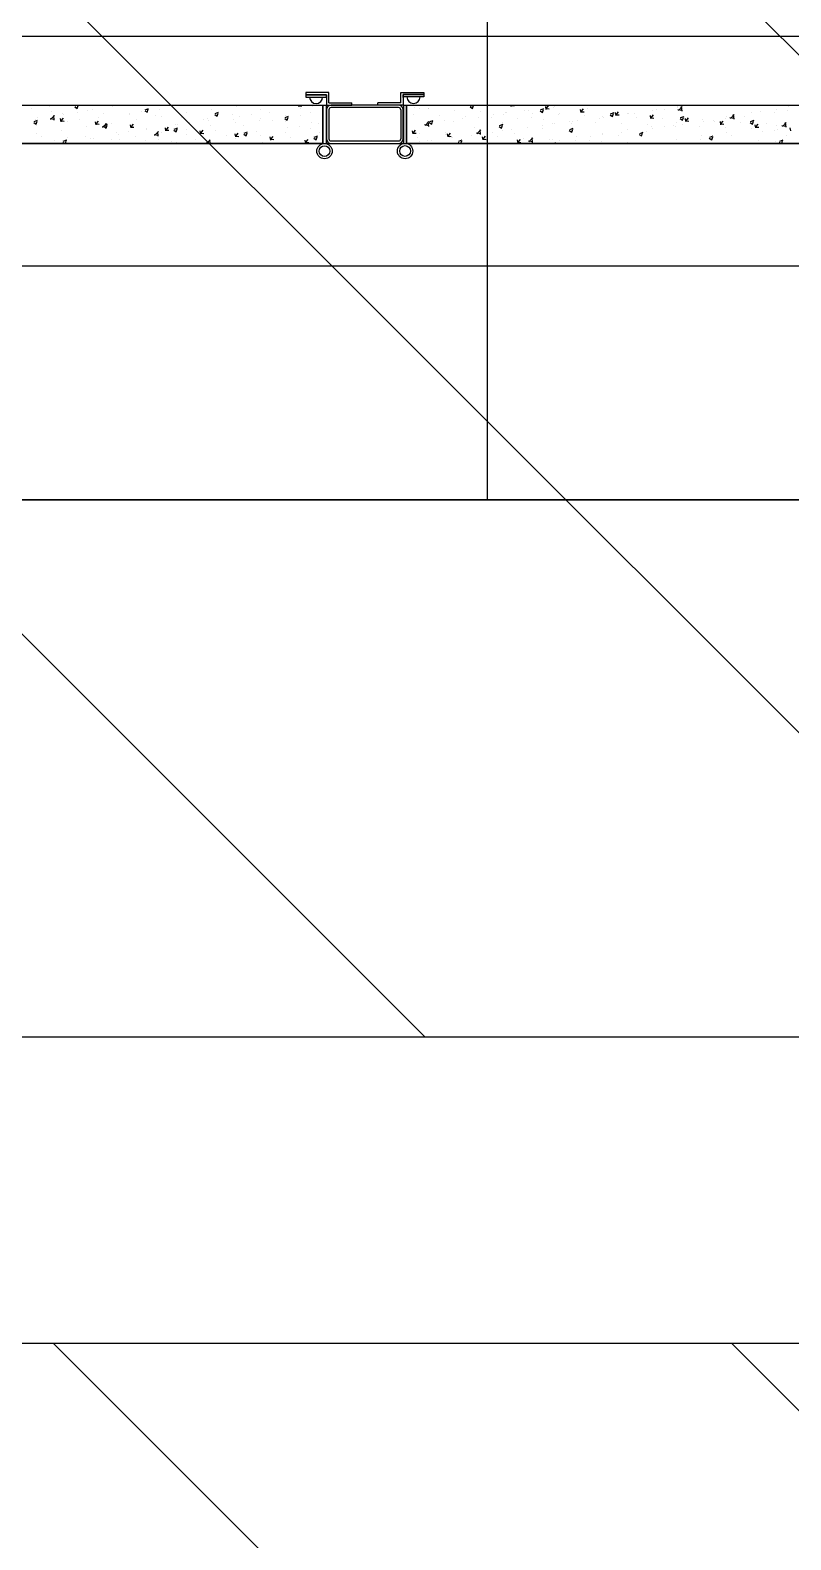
# Model space of a CAD drawing. Extents: x 758840 to 1108724, y -102573 to 143521.
# Drawn here: x 855407 to 856399, y 68672 to 70640 of the extents above; entities that cross this region are included whole.
import ezdxf
from ezdxf.xclip import XClip

# ---------------------------------------------------------------- set-up
doc = ezdxf.new("R2010")
doc.units = 0
doc.header["$LTSCALE"] = 1000
doc.header["$MEASUREMENT"] = 0
for name, color, linetype in [('02电气-设备', 255, 'Continuous'), ('02电气-设备基础', 252, 'Continuous'), ('电缆沟', 2, 'Continuous'), ('钢盖板', 6, 'Continuous')]:
    doc.layers.add(name, color=color, linetype=linetype)

# ---------------------------------------------------------------- blocks, each defined once
blk = doc.blocks.new('BD4-PAL0101-HVPM01')
at = {"layer": '02电气-设备'}
for p, q in [((8387087.9, -4143727.9), (8387057.9, -4143727.9)), ((8387057.9, -4143727.9), (8387057.9, -4143730.9)), ((8387087.9, -4143727.9), (8387084.9, -4143727.9)), ((8387087.9, -4143730.9), (8387087.9, -4143727.9)), ((8387087.9, -4143741.4), (8387087.9, -4143727.9)), ((8387181.9, -4143730.8), (8387181.9, -4143727.8)), ((8387181.9, -4143727.8), (8387211.9, -4143727.8)), ((8387181.9, -4143741.3), (8387181.9, -4143727.8)), ((8387181.9, -4143727.8), (8387184.9, -4143727.8)), ((8387211.9, -4143727.8), (8387211.9, -4143730.8)), ((8385836.9, -4143744.4), (8387079.9, -4143744.4)), ((8386700.1, -4143749.2), (8386700.1, -4143749.2)), ((8386724.1, -4143746.1), (8386724.1, -4143746.1)), ((8386756.8, -4143746.6), (8386759.9, -4143748.7)), ((8386757.4, -4143745.3), (8386759.7, -4143744.4)), ((8386759.9, -4143748.7), (8386761.2, -4143744.8)), ((8386805.8, -4143746.7), (8386805.8, -4143746.7)), ((8386848.6, -4143750.4), (8386853.1, -4143748.7)), ((8386907.6, -4143744.8), (8386907.6, -4143744.8)), ((8386967.8, -4143745.7), (8386967.8, -4143745.7)), ((8387049.1, -4143746.2), (8387048.7, -4143744.4)), ((8387049.2, -4143745.1), (8387049.8, -4143744.4)), ((8387049.2, -4143745.2), (8387053, -4143745.5)), ((8387051, -4143748.7), (8387051, -4143748.7)), ((8387057.9, -4143730.9), (8387084.9, -4143730.9)), ((8387084.9, -4143730.9), (8387057.9, -4143730.9)), ((8387057.9, -4143730.9), (8387057.9, -4143733.9)), ((8387057.9, -4143733.9), (8387084.9, -4143733.9)), ((8387066.9, -4143746.6), (8387066.9, -4143746.6)), ((8387079.9, -4143744.4), (8387079.9, -4143794.4)), ((8387080.4, -4143744.4), (8387080.4, -4143794.6)), ((8387080.4, -4143744.4), (8387084.4, -4143744.4)), ((8387084.4, -4143744.4), (8387084.4, -4143794.6)), ((8387084.9, -4143730.9), (8387084.9, -4143744.4)), ((8387084.9, -4143734.7), (8387084.9, -4143730.9)), ((8387084.9, -4143744.4), (8387117.9, -4143744.4)), ((8387087.9, -4143741.4), (8387117.9, -4143741.4)), ((8387178.9, -4143744.4), (8387090.9, -4143744.4)), ((8387178.9, -4143747.6), (8387090.9, -4143747.6)), ((8387117.9, -4143744.4), (8387117.9, -4143741.4)), ((8387181.9, -4143741.3), (8387151.9, -4143741.3)), ((8387151.9, -4143744.3), (8387151.9, -4143741.3)), ((8387184.9, -4143744.3), (8387151.9, -4143744.3)), ((8387211.9, -4143730.8), (8387184.9, -4143730.8)), ((8387184.9, -4143730.8), (8387184.9, -4143744.3)), ((8387184.9, -4143734.6), (8387184.9, -4143730.8)), ((8387184.9, -4143730.8), (8387211.9, -4143730.8)), ((8387211.9, -4143733.8), (8387184.9, -4143733.8)), ((8387185.4, -4143744.3), (8387185.4, -4143794.5)), ((8387185.4, -4143744.3), (8387189.4, -4143744.3)), ((8387189.4, -4143744.3), (8387189.4, -4143794.5)), ((8387189.4, -4143744.4), (8388431.9, -4143744.4)), ((8387189.4, -4143794.4), (8387189.4, -4143744.4)), ((8387199.3, -4143747.3), (8387199.3, -4143747.3)), ((8387206.2, -4143748.7), (8387206.2, -4143748.7)), ((8387211.9, -4143730.8), (8387211.9, -4143733.8)), ((8387218.2, -4143748.8), (8387218.2, -4143748.8)), ((8387218.4, -4143749.5), (8387218.4, -4143749.5)), ((8387272.3, -4143746.8), (8387275.4, -4143749)), ((8387272.8, -4143745.6), (8387275.9, -4143744.4)), ((8387275.4, -4143749), (8387276.7, -4143745.1)), ((8387325.8, -4143746.1), (8387325.5, -4143744.4)), ((8387325.9, -4143745), (8387326.4, -4143744.4)), ((8387325.9, -4143745.1), (8387329.7, -4143745.4)), ((8387364.1, -4143750.6), (8387368.5, -4143748.9)), ((8387371.4, -4143750.1), (8387370.7, -4143746.1)), ((8387371.5, -4143749), (8387374.5, -4143745.3)), ((8387371.5, -4143749), (8387375.3, -4143749.4)), ((8387380.7, -4143747.4), (8387380.7, -4143747.4)), ((8387382.8, -4143746), (8387382.8, -4143746)), ((8387417, -4143752.9), (8387420.1, -4143749.3)), ((8387425.8, -4143748.4), (8387425.8, -4143748.4)), ((8387515.1, -4143749.7), (8387515.1, -4143749.7)), ((8387542.1, -4143747.9), (8387542.1, -4143747.9)), ((8387542.6, -4143746.4), (8387542.6, -4143746.4)), ((8387543.8, -4143751.4), (8387548.7, -4143746.2)), ((8387548.6, -4143752.4), (8387547.9, -4143746.3)), ((8387566.1, -4143744.7), (8387566.1, -4143744.7)), ((8387672.1, -4143749.8), (8387672.1, -4143749.8)), ((8387687.5, -4143746.5), (8387687.5, -4143746.5)), ((8386703.4, -4143767), (8386706.6, -4143769.2)), ((8386704, -4143765.8), (8386708.4, -4143764.1)), ((8386705.4, -4143763.3), (8386705.4, -4143763.3)), ((8386706.6, -4143769.2), (8386707.9, -4143765.3)), ((8386708.2, -4143760), (8386708.2, -4143760)), ((8386724.7, -4143761.8), (8386730.3, -4143762.7)), ((8386725.3, -4143763.1), (8386730.2, -4143758)), ((8386725.9, -4143752.8), (8386725.9, -4143752.8)), ((8386730.1, -4143764.1), (8386729.4, -4143758.1)), ((8386739.1, -4143766.1), (8386738.3, -4143762.1)), ((8386739.1, -4143765), (8386742.9, -4143765.4)), ((8386739.2, -4143765), (8386742.2, -4143761.3)), ((8386740.3, -4143756), (8386740.3, -4143756)), ((8386742.4, -4143757), (8386742.4, -4143757)), ((8386747.5, -4143765.8), (8386747.5, -4143765.8)), ((8386759.8, -4143754.3), (8386759.8, -4143754.3)), ((8386763.4, -4143763.7), (8386763.4, -4143763.7)), ((8386773.2, -4143751.2), (8386773.2, -4143751.2)), ((8386779.4, -4143750.6), (8386779.4, -4143750.6)), ((8386784.6, -4143770.1), (8386783.9, -4143766.1)), ((8386784.7, -4143768.9), (8386787.8, -4143765.3)), ((8386784.7, -4143769), (8386788.5, -4143769.4)), ((8386787.5, -4143760.6), (8386787.5, -4143760.6)), ((8386793, -4143773.6), (8386798, -4143768.5)), ((8386793.7, -4143755.7), (8386793.7, -4143755.7)), ((8386795.3, -4143770.9), (8386799.7, -4143769.1)), ((8386797.9, -4143774.6), (8386797.2, -4143768.6)), ((8386805.1, -4143767.9), (8386805.1, -4143767.9)), ((8386827.6, -4143755.3), (8386827.6, -4143755.3)), ((8386827.6, -4143757.1), (8386827.6, -4143757.1)), ((8386830.2, -4143772.9), (8386833.3, -4143769.3)), ((8386837.1, -4143763.8), (8386837.1, -4143763.8)), ((8386843.5, -4143753.2), (8386843.5, -4143753.2)), ((8386848, -4143751.7), (8386851.2, -4143753.8)), ((8386851.2, -4143753.8), (8386852.5, -4143749.9)), ((8386861.5, -4143758.6), (8386861.5, -4143758.6)), ((8386867.5, -4143750), (8386867.5, -4143750)), ((8386870.1, -4143759), (8386870.1, -4143759)), ((8386887.9, -4143769.4), (8386887.9, -4143769.4)), ((8386895.4, -4143760), (8386895.4, -4143760)), ((8386902.7, -4143754.6), (8386902.7, -4143754.6)), ((8386906.8, -4143767.7), (8386906.8, -4143767.7)), ((8386924.9, -4143763.1), (8386924.9, -4143763.1)), ((8386929.3, -4143761.4), (8386929.3, -4143761.4)), ((8386930.9, -4143764.5), (8386930.9, -4143764.5)), ((8386934.8, -4143750.5), (8386934.8, -4143750.5)), ((8386939.3, -4143756.7), (8386942.5, -4143758.9)), ((8386939.9, -4143755.5), (8386944.3, -4143753.8)), ((8386942.4, -4143758.9), (8386943.7, -4143755)), ((8386962, -4143756.7), (8386962, -4143756.7)), ((8386963.2, -4143762.9), (8386963.2, -4143762.9)), ((8386967, -4143766.9), (8386967, -4143766.9)), ((8386971, -4143759.3), (8386971, -4143759.3)), ((8386986.9, -4143757.2), (8386986.9, -4143757.2)), ((8386997.1, -4143764.3), (8386997.1, -4143764.3)), ((8386999, -4143750.3), (8386999, -4143750.3)), ((8386999.6, -4143762.4), (8386999.6, -4143762.4)), ((8387010.9, -4143754), (8387010.9, -4143754)), ((8387014.2, -4143764.3), (8387014.2, -4143764.3)), ((8387030.6, -4143761.8), (8387033.7, -4143764)), ((8387031, -4143765.7), (8387031, -4143765.7)), ((8387031.1, -4143760.5), (8387035.6, -4143758.8)), ((8387031.7, -4143758.3), (8387031.7, -4143758.3)), ((8387033.7, -4143763.9), (8387035, -4143760.1)), ((8387051.2, -4143757.9), (8387051.2, -4143757.9)), ((8387064.7, -4143753.6), (8387064.7, -4143753.6)), ((8387064.9, -4143767.2), (8387064.9, -4143767.2)), ((8387074.2, -4143768.5), (8387074.2, -4143768.5)), ((8387084.9, -4143750.4), (8387084.9, -4143788.4)), ((8387088.1, -4143750.4), (8387088.1, -4143788.4)), ((8387181.7, -4143750.4), (8387181.7, -4143788.4)), ((8387184.9, -4143788.4), (8387184.9, -4143750.4)), ((8387197.9, -4143756.6), (8387197.9, -4143756.6)), ((8387213.4, -4143771.2), (8387218.3, -4143766)), ((8387218.2, -4143772.2), (8387217.5, -4143766.1)), ((8387218.9, -4143767.3), (8387222.1, -4143769.4)), ((8387219.5, -4143766), (8387223.9, -4143764.3)), ((8387222.1, -4143769.4), (8387223.3, -4143765.6)), ((8387222.7, -4143767.1), (8387222.7, -4143767.1)), ((8387231.8, -4143758), (8387231.8, -4143758)), ((8387238.6, -4143765), (8387238.6, -4143765)), ((8387250.4, -4143765.2), (8387250.4, -4143765.2)), ((8387252.3, -4143750.9), (8387252.3, -4143750.9)), ((8387262.6, -4143761.8), (8387262.6, -4143761.8)), ((8387265.7, -4143759.4), (8387265.7, -4143759.4)), ((8387283, -4143760.7), (8387283, -4143760.7)), ((8387286.2, -4143752.3), (8387286.2, -4143752.3)), ((8387299.6, -4143760.9), (8387299.6, -4143760.9)), ((8387302.7, -4143756.5), (8387302.7, -4143756.5)), ((8387310.7, -4143771.1), (8387315.2, -4143769.4)), ((8387314.7, -4143767.5), (8387314.7, -4143767.5)), ((8387315.1, -4143756.6), (8387315.1, -4143756.6)), ((8387318.6, -4143754.4), (8387318.6, -4143754.4)), ((8387320.1, -4143753.8), (8387320.1, -4143753.8)), ((8387333.5, -4143762.3), (8387333.5, -4143762.3)), ((8387342.7, -4143751.3), (8387342.7, -4143751.3)), ((8387348.1, -4143751.9), (8387348.1, -4143751.9)), ((8387351.7, -4143761.1), (8387351.7, -4143761.1)), ((8387354, -4143755.2), (8387354, -4143755.2)), ((8387363.5, -4143751.9), (8387366.7, -4143754.1)), ((8387366.7, -4143754), (8387368, -4143750.2)), ((8387367.4, -4143763.7), (8387367.4, -4143763.7)), ((8387379.9, -4143768.5), (8387379.9, -4143768.5)), ((8387382, -4143768.9), (8387382, -4143768.9)), ((8387387.9, -4143756.6), (8387387.9, -4143756.6)), ((8387388.8, -4143754.8), (8387388.8, -4143754.8)), ((8387401.3, -4143765.2), (8387401.3, -4143765.2)), ((8387404, -4143768.7), (8387404, -4143768.7)), ((8387406, -4143765.8), (8387406, -4143765.8)), ((8387412, -4143764.5), (8387412, -4143764.5)), ((8387416.9, -4143754.1), (8387416.2, -4143750.1)), ((8387417, -4143753), (8387420.8, -4143753.4)), ((8387421.8, -4143758.1), (8387421.8, -4143758.1)), ((8387435.2, -4143766.6), (8387435.2, -4143766.6)), ((8387441, -4143762.4), (8387441, -4143762.4)), ((8387445, -4143759.7), (8387445, -4143759.7)), ((8387446.1, -4143760.5), (8387446.1, -4143760.5)), ((8387454.8, -4143757), (8387457.9, -4143759.1)), ((8387455.4, -4143755.7), (8387459.8, -4143754)), ((8387455.7, -4143759.5), (8387455.7, -4143759.5)), ((8387457.9, -4143759.1), (8387459.2, -4143755.3)), ((8387462.5, -4143758.1), (8387461.8, -4143754.1)), ((8387462, -4143758.4), (8387462, -4143758.4)), ((8387462.6, -4143756.9), (8387465.6, -4143753.3)), ((8387462.6, -4143757), (8387466.4, -4143757.3)), ((8387469.1, -4143768), (8387469.1, -4143768)), ((8387477.6, -4143755.2), (8387477.6, -4143755.2)), ((8387478.1, -4143756), (8387478.1, -4143756)), ((8387486.1, -4143755.2), (8387486.1, -4143755.2)), ((8387489.6, -4143760.9), (8387489.6, -4143760.9)), ((8387503, -4143769.5), (8387503, -4143769.5)), ((8387508, -4143762), (8387507.3, -4143758.1)), ((8387508.1, -4143760.9), (8387511.2, -4143757.3)), ((8387508.1, -4143761), (8387511.9, -4143761.3)), ((8387509.6, -4143751.2), (8387509.6, -4143751.2)), ((8387523.5, -4143762.4), (8387523.5, -4143762.4)), ((8387526.2, -4143749.9), (8387526.2, -4143749.9)), ((8387541.9, -4143767.6), (8387541.9, -4143767.6)), ((8387543.2, -4143750.1), (8387548.8, -4143751)), ((8387546, -4143762.1), (8387549.2, -4143764.2)), ((8387546.6, -4143760.8), (8387551.1, -4143759.1)), ((8387549.2, -4143764.2), (8387550.5, -4143760.4)), ((8387553.6, -4143766), (8387552.8, -4143762)), ((8387553.7, -4143764.9), (8387556.7, -4143761.2)), ((8387553.7, -4143765), (8387557.5, -4143765.3)), ((8387557.4, -4143763.8), (8387557.4, -4143763.8)), ((8387574.5, -4143763.1), (8387574.5, -4143763.1)), ((8387576.4, -4143765.5), (8387576.4, -4143765.5)), ((8387589.5, -4143764.5), (8387589.5, -4143764.5)), ((8387591.3, -4143765.2), (8387591.3, -4143765.2)), ((8387599.1, -4143770), (8387598.4, -4143766)), ((8387599.2, -4143768.9), (8387602.3, -4143765.2)), ((8387599.2, -4143769), (8387603, -4143769.3)), ((8387605.4, -4143762.4), (8387605.4, -4143762.4)), ((8387606.5, -4143759), (8387606.5, -4143759)), ((8387610.9, -4143760.6), (8387616.6, -4143761.5)), ((8387611.6, -4143761.9), (8387616.5, -4143756.7)), ((8387613.4, -4143759.2), (8387613.4, -4143759.2)), ((8387616.4, -4143762.9), (8387615.7, -4143756.8)), ((8387625.2, -4143766.7), (8387625.2, -4143766.7)), ((8387629.5, -4143759.2), (8387629.5, -4143759.2)), ((8387637.3, -4143767.2), (8387640.4, -4143769.3)), ((8387637.9, -4143765.9), (8387642.3, -4143764.2)), ((8387639.5, -4143754.3), (8387639.5, -4143754.3)), ((8387640.4, -4143769.3), (8387641.7, -4143765.5)), ((8387644.8, -4143772.9), (8387647.8, -4143769.2)), ((8387650.4, -4143752.8), (8387650.4, -4143752.8)), ((8387659.1, -4143768.1), (8387659.1, -4143768.1)), ((8387669.6, -4143753.9), (8387669.6, -4143753.9)), ((8387679.3, -4143772.4), (8387684.3, -4143767.3)), ((8387684.1, -4143773.4), (8387683.4, -4143767.3)), ((8387685.5, -4143751.8), (8387685.5, -4143751.8)), ((8386707.4, -4143771.1), (8386707.4, -4143771.1)), ((8386707.4, -4143781.2), (8386707.4, -4143781.2)), ((8386713.6, -4143785.3), (8386713.6, -4143785.3)), ((8386739.5, -4143777.1), (8386739.5, -4143777.1)), ((8386746.7, -4143788.8), (8386746.7, -4143788.8)), ((8386747.5, -4143786.7), (8386747.5, -4143786.7)), ((8386770.8, -4143785.6), (8386770.8, -4143785.6)), ((8386772.5, -4143772.3), (8386772.5, -4143772.3)), ((8386776.8, -4143788.5), (8386776.8, -4143788.5)), ((8386781.4, -4143788.2), (8386781.4, -4143788.2)), ((8386792.4, -4143772.3), (8386798.1, -4143773.2)), ((8386794.7, -4143772.1), (8386797.8, -4143774.3)), ((8386797.8, -4143774.3), (8386799.1, -4143770.4)), ((8386804.3, -4143789), (8386804.3, -4143789)), ((8386810.9, -4143780.3), (8386810.9, -4143780.3)), ((8386813.8, -4143782.1), (8386813.8, -4143782.1)), ((8386826.8, -4143778.2), (8386826.8, -4143778.2)), ((8386830.2, -4143774.1), (8386829.4, -4143770.1)), ((8386830.2, -4143773), (8386834, -4143773.3)), ((8386836.4, -4143784.9), (8386836.4, -4143784.9)), ((8386850.8, -4143775.1), (8386850.8, -4143775.1)), ((8386850.9, -4143775.8), (8386850.9, -4143775.8)), ((8386860.2, -4143782.8), (8386865.8, -4143783.7)), ((8386860.8, -4143784.1), (8386865.8, -4143779)), ((8386865.6, -4143785.1), (8386864.9, -4143779.1)), ((8386869.4, -4143780.2), (8386869.4, -4143780.2)), ((8386875.7, -4143778), (8386875, -4143774.1)), ((8386875.8, -4143776.9), (8386878.9, -4143773.3)), ((8386875.8, -4143777), (8386879.6, -4143777.3)), ((8386885.9, -4143777.2), (8386889.1, -4143779.3)), ((8386886.5, -4143775.9), (8386891, -4143774.2)), ((8386889.1, -4143779.3), (8386890.4, -4143775.5)), ((8386890.9, -4143769.8), (8386890.9, -4143769.8)), ((8386902, -4143775.7), (8386902, -4143775.7)), ((8386903.1, -4143783.4), (8386903.1, -4143783.4)), ((8386921.3, -4143782), (8386920.5, -4143778)), ((8386921.3, -4143780.9), (8386924.4, -4143777.2)), ((8386921.3, -4143781), (8386925.1, -4143781.3)), ((8386934, -4143771.6), (8386934, -4143771.6)), ((8386940.1, -4143777), (8386940.1, -4143777)), ((8386954.3, -4143784.3), (8386954.3, -4143784.3)), ((8386966.8, -4143786), (8386966.1, -4143782)), ((8386966.2, -4143788), (8386966.2, -4143788)), ((8386966.9, -4143784.9), (8386969.9, -4143781.2)), ((8386966.9, -4143785), (8386970.7, -4143785.3)), ((8386970.1, -4143782.2), (8386970.1, -4143782.2)), ((8386977.2, -4143770.6), (8386977.2, -4143770.6)), ((8386977.2, -4143782.3), (8386980.4, -4143784.4)), ((8386977.8, -4143781), (8386982.2, -4143779.3)), ((8386980.3, -4143784.4), (8386981.6, -4143780.6)), ((8386994.2, -4143779), (8386994.2, -4143779)), ((8386998.8, -4143783.6), (8386998.8, -4143783.6)), ((8387012.3, -4143790), (8387011.6, -4143786)), ((8387012.4, -4143788.9), (8387015.5, -4143785.2)), ((8387012.4, -4143788.9), (8387016.2, -4143789.3)), ((8387030.9, -4143779.5), (8387030.9, -4143779.5)), ((8387034.3, -4143773.8), (8387034.3, -4143773.8)), ((8387038.5, -4143786.5), (8387038.5, -4143786.5)), ((8387050.2, -4143771.7), (8387050.2, -4143771.7)), ((8387058, -4143792.8), (8387061, -4143789.2)), ((8387063.9, -4143774.7), (8387063.9, -4143774.7)), ((8387068.5, -4143787.4), (8387071.6, -4143789.5)), ((8387069, -4143786.1), (8387073.5, -4143784.4)), ((8387071.6, -4143789.5), (8387072.9, -4143785.7)), ((8387075.5, -4143780.2), (8387075.5, -4143780.2)), ((8387198, -4143781.9), (8387197.3, -4143777.9)), ((8387198.1, -4143780.8), (8387201.2, -4143777.1)), ((8387198.1, -4143780.9), (8387201.9, -4143781.2)), ((8387203.6, -4143786.6), (8387203.6, -4143786.6)), ((8387205.8, -4143781.8), (8387205.8, -4143781.8)), ((8387212.7, -4143769.9), (8387218.4, -4143770.8)), ((8387217.4, -4143769.9), (8387217.4, -4143769.9)), ((8387239.6, -4143783.2), (8387239.6, -4143783.2)), ((8387240.6, -4143780.2), (8387240.6, -4143780.2)), ((8387243.6, -4143785.9), (8387242.8, -4143781.9)), ((8387243.6, -4143784.9), (8387247.4, -4143785.2)), ((8387243.7, -4143784.8), (8387246.7, -4143781.1)), ((8387245.9, -4143786.8), (8387245.9, -4143786.8)), ((8387249.6, -4143786.3), (8387249.6, -4143786.3)), ((8387273.5, -4143784.6), (8387273.5, -4143784.6)), ((8387277.7, -4143773.9), (8387277.7, -4143773.9)), ((8387280.5, -4143780.4), (8387286.2, -4143781.3)), ((8387281.1, -4143781.7), (8387286.1, -4143776.6)), ((8387282.3, -4143781.8), (8387282.3, -4143781.8)), ((8387285.9, -4143782.7), (8387285.2, -4143776.7)), ((8387286, -4143781.6), (8387286, -4143781.6)), ((8387289.1, -4143789.9), (8387288.4, -4143785.9)), ((8387289.2, -4143788.7), (8387292.3, -4143785.1)), ((8387289.2, -4143788.8), (8387293, -4143789.2)), ((8387292.9, -4143787.8), (8387292.9, -4143787.8)), ((8387301.9, -4143779.5), (8387301.9, -4143779.5)), ((8387307.4, -4143786), (8387307.4, -4143786)), ((8387310.2, -4143772.4), (8387313.3, -4143774.5)), ((8387313.3, -4143774.5), (8387314.6, -4143770.7)), ((8387314.3, -4143777.8), (8387314.3, -4143777.8)), ((8387326, -4143776.3), (8387326, -4143776.3)), ((8387329.9, -4143781.4), (8387329.9, -4143781.4)), ((8387334.7, -4143792.7), (8387337.8, -4143789.1)), ((8387341.3, -4143787.5), (8387341.3, -4143787.5)), ((8387347.3, -4143773), (8387347.3, -4143773)), ((8387348.9, -4143792.2), (8387353.8, -4143787.1)), ((8387353.7, -4143793.2), (8387353, -4143787.2)), ((8387366.1, -4143771), (8387366.1, -4143771)), ((8387367, -4143775.1), (8387367, -4143775.1)), ((8387375.2, -4143788.9), (8387375.2, -4143788.9)), ((8387401.4, -4143777.5), (8387404.6, -4143779.6)), ((8387402, -4143776.2), (8387406.4, -4143774.5)), ((8387404.6, -4143779.6), (8387405.9, -4143775.8)), ((8387411.2, -4143785.6), (8387411.2, -4143785.6)), ((8387429.4, -4143785.5), (8387429.4, -4143785.5)), ((8387444.2, -4143780.9), (8387444.2, -4143780.9)), ((8387445.3, -4143783.4), (8387445.3, -4143783.4)), ((8387465.3, -4143784.6), (8387465.3, -4143784.6)), ((8387469.4, -4143780.3), (8387469.4, -4143780.3)), ((8387476.8, -4143776.4), (8387476.8, -4143776.4)), ((8387492.7, -4143782.6), (8387495.8, -4143784.7)), ((8387493.3, -4143781.3), (8387497.7, -4143779.6)), ((8387495.8, -4143784.7), (8387497.1, -4143780.9)), ((8387502.3, -4143778.2), (8387502.3, -4143778.2)), ((8387508.9, -4143772.3), (8387508.9, -4143772.3)), ((8387509.5, -4143775), (8387509.5, -4143775)), ((8387525.4, -4143772.9), (8387525.4, -4143772.9)), ((8387536.9, -4143770.9), (8387536.9, -4143770.9)), ((8387539.3, -4143771.9), (8387539.3, -4143771.9)), ((8387541.1, -4143788.7), (8387541.1, -4143788.7)), ((8387549.4, -4143769.7), (8387549.4, -4143769.7)), ((8387570.7, -4143772.3), (8387570.7, -4143772.3)), ((8387573.7, -4143784.2), (8387573.7, -4143784.2)), ((8387583.9, -4143787.7), (8387587.1, -4143789.8)), ((8387584.5, -4143786.4), (8387589, -4143784.7)), ((8387587.1, -4143789.8), (8387588.4, -4143785.9)), ((8387588.7, -4143787.4), (8387588.7, -4143787.4)), ((8387604.6, -4143773.8), (8387604.6, -4143773.8)), ((8387605.8, -4143780.2), (8387605.8, -4143780.2)), ((8387612.8, -4143784.2), (8387612.8, -4143784.2)), ((8387638.5, -4143775.2), (8387638.5, -4143775.2)), ((8387638.7, -4143775.4), (8387638.7, -4143775.4)), ((8387644.7, -4143774), (8387643.9, -4143770)), ((8387644.7, -4143773), (8387648.5, -4143773.3)), ((8387652.9, -4143779), (8387652.9, -4143779)), ((8387668.8, -4143776.9), (8387668.8, -4143776.9)), ((8387671.3, -4143770.9), (8387671.3, -4143770.9)), ((8387672.4, -4143776.6), (8387672.4, -4143776.6)), ((8387678.7, -4143771.1), (8387684.4, -4143772)), ((8387684.8, -4143784.3), (8387684.8, -4143784.3)), ((8387690.2, -4143778), (8387689.5, -4143774)), ((8381447.4, -4143794.4), (8394807.4, -4143794.4)), ((8387079.9, -4143794.4), (8385836.9, -4143794.4)), ((8386727, -4143793.8), (8386727, -4143793.8)), ((8386730.8, -4143790.9), (8386730.8, -4143790.9)), ((8386741.3, -4143792.6), (8386743.9, -4143794.4)), ((8386741.9, -4143791.3), (8386746.4, -4143789.6)), ((8386744.6, -4143794.4), (8386745.8, -4143790.9)), ((8386771.7, -4143793.5), (8386771.7, -4143793.5)), ((8386815.3, -4143789.6), (8386815.3, -4143789.6)), ((8386849.2, -4143791), (8386849.2, -4143791)), ((8386866.1, -4143789.7), (8386866.1, -4143789.7)), ((8386883.1, -4143792.4), (8386883.1, -4143792.4)), ((8386890.1, -4143792.7), (8386890.1, -4143792.7)), ((8386914.1, -4143789.6), (8386914.1, -4143789.6)), ((8386917, -4143793.9), (8386917, -4143793.9)), ((8386928, -4143793.4), (8386933.6, -4143794.2)), ((8386928.8, -4143794.4), (8386933.5, -4143789.5)), ((8386933.3, -4143794.4), (8386932.7, -4143789.6)), ((8386933.3, -4143792.8), (8386933.3, -4143792.8)), ((8387001.4, -4143792.9), (8387001.4, -4143792.9)), ((8387057.9, -4143794), (8387057.2, -4143790)), ((8387057.5, -4143793.5), (8387057.5, -4143793.5)), ((8387058, -4143792.9), (8387061.8, -4143793.3)), ((8387090.9, -4143791.2), (8387178.9, -4143791.2)), ((8387090.9, -4143794.4), (8387178.9, -4143794.4)), ((8388431.9, -4143794.4), (8387189.4, -4143794.4)), ((8387206, -4143792.1), (8387206, -4143792.1)), ((8387216.7, -4143791.1), (8387216.7, -4143791.1)), ((8387221.9, -4143790), (8387221.9, -4143790)), ((8387255.9, -4143794.2), (8387255.9, -4143794.2)), ((8387256.8, -4143792.9), (8387259, -4143794.4)), ((8387257.4, -4143791.6), (8387261.8, -4143789.9)), ((8387260.2, -4143794.4), (8387261.2, -4143791.2)), ((8387334.7, -4143793.9), (8387333.9, -4143789.9)), ((8387334.7, -4143792.8), (8387338.5, -4143793.2)), ((8387346.5, -4143794.2), (8387346.5, -4143794.2)), ((8387348.3, -4143790.9), (8387353.9, -4143791.8)), ((8387365.3, -4143794), (8387365.3, -4143794)), ((8387379.1, -4143789.7), (8387379.1, -4143789.7)), ((8387379.6, -4143794.4), (8387379.5, -4143793.9)), ((8387382.3, -4143794.4), (8387383.4, -4143793.1)), ((8387389.3, -4143790.8), (8387389.3, -4143790.8)), ((8387409.1, -4143790.3), (8387409.1, -4143790.3)), ((8387428.2, -4143791), (8387428.2, -4143791)), ((8387443, -4143791.8), (8387443, -4143791.8)), ((8387476.9, -4143793.2), (8387476.9, -4143793.2)), ((8387508.1, -4143793.5), (8387508.1, -4143793.5)), ((8387572.8, -4143789.5), (8387572.8, -4143789.5)), ((8387647.8, -4143790.7), (8387647.8, -4143790.7)), ((8387670.6, -4143792.1), (8387670.6, -4143792.1)), ((8387675.2, -4143792.7), (8387677.6, -4143794.4)), ((8387675.8, -4143791.5), (8387680.2, -4143789.8)), ((8387678.5, -4143794.4), (8387679.6, -4143791))]:
    blk.add_line(p, q, dxfattribs=at)
for centre, radius in [((8387082.4, -4143804.4), 10), ((8387082.4, -4143804.4), 7), ((8387187.4, -4143804.3), 10), ((8387187.4, -4143804.3), 7)]:
    blk.add_circle(centre, radius, dxfattribs=at)
for centre, radius, start, end in [((8387071.4, -4143733.9), 8.49, 180, 0), ((8387090.9, -4143750.4), 6, 90, 180), ((8387090.9, -4143750.4), 2.8, 90, 180), ((8387178.9, -4143750.4), 6, 0, 90), ((8387178.9, -4143750.4), 2.8, 0, 90), ((8387198.4, -4143733.8), 8.49, 180, 0), ((8387090.9, -4143788.4), 6, 180, 270), ((8387090.9, -4143788.4), 2.8, 180, 270), ((8387178.9, -4143788.4), 6, 270, 0), ((8387178.9, -4143788.4), 2.8, 270, 0)]:
    blk.add_arc(centre, radius, start, end, dxfattribs=at)
blk = doc.blocks.new('A$C675A25EF')
at = {"layer": '钢盖板'}
h = blk.add_hatch(dxfattribs=at)
h.set_pattern_fill('ANSI31', color=8, scale=5000, style=0)
h.set_pattern_definition([(45, (-316780.8, -189325), (-441.94174, 441.94174), [])])
h.paths.add_polyline_path([(56721.3, -23142), (62139.3, -23142), (62139.3, -23542), (56721.3, -23542)], flags=16)
h.paths.add_polyline_path([(62839.3, -23142), (171003.3, -23142), (171003.3, -23542), (62839.3, -23542)], flags=16)
h.paths.add_polyline_path([(171703.3, -23142), (177121.3, -23142), (177121.3, -23542), (171703.3, -23542)], flags=16)
h.paths.add_polyline_path([(177121.3, -47841.9), (177821.3, -47841.9), (177821.3, -24642), (178221.3, -24242), (211693.3, -24242), (211693.3, -25341.9), (211993.3, -25341.9), (211993.3, -24242), (216517.3, -24242), (216517.3, -25341.9), (216817.3, -25341.9), (216817.3, -24242), (216811.3, -24242), (216811.3, -23542), (177821.3, -23542), (177821.3, -23142), (216817.3, -23142), (216817.3, -21342.1), (216517.3, -21342.1), (216517.3, -22442), (211993.3, -22442), (211993.3, -21342.1), (211693.3, -21342.1), (211693.3, -22442), (192141.8, -22442), (192141.8, -21542), (194493.8, -21542), (194493.8, -20942), (184491.8, -20942), (184491.8, -21542), (185341.8, -21542), (185341.8, -22442), (169651.3, -22442), (169651.3, -21542), (171703.3, -21542), (171703.3, -20939.3), (161803.3, -20939.3), (161803.3, -21542), (162851.3, -21542), (162851.3, -22442), (143449.3, -22442), (143449.3, -21342.1), (143149.3, -21342.1), (143149.3, -22442), (138625.3, -22442), (138625.3, -21342.1), (138325.3, -21342.1), (138325.3, -22442), (95517.3, -22442), (95517.3, -21342.1), (95217.3, -21342.1), (95217.3, -22442), (90693.3, -22442), (90693.3, -21342.1), (90393.3, -21342.1), (90393.3, -22442), (70991.3, -22442), (70991.3, -21542), (72039.3, -21542), (72039.3, -20942), (62141.3, -20942), (62141.3, -21542), (64191.3, -21542), (64191.3, -22442), (48500.8, -22442), (48500.8, -21542), (49350.8, -21542), (49350.8, -20942), (39350.8, -20942), (39350.8, -21542), (41700.8, -21542), (41700.8, -22442), (22149.3, -22442), (22149.3, -21342.1), (21849.3, -21342.1), (21849.3, -22442), (17325.3, -22442), (17325.3, -21342.1), (17025.3, -21342.1), (17025.3, -22442), (17031.3, -22442), (17031.3, -23142), (56021.3, -23142), (56021.3, -23542), (17025.3, -23542), (17025.3, -25341.9), (17325.3, -25341.9), (17325.3, -24242), (21849.3, -24242), (21849.3, -25341.9), (22149.3, -25341.9), (22149.3, -24242), (55620.6, -24241.3), (56021.3, -24642), (56021.2, -47872.1), (56721.2, -47875.8), (56720.6, -24642.7), (57121.3, -24242), (64191.3, -24242), (64191.3, -25142), (62141.3, -25142), (62141.3, -25742), (72041.3, -25742), (72041.3, -25142), (70991.3, -25142), (70991.3, -24242), (90393.3, -24242), (90393.3, -25341.9), (90693.3, -25341.9), (90693.3, -24242), (95217.3, -24242), (95217.3, -25341.9), (95517.3, -25341.9), (95517.3, -24242), (138325.3, -24242), (138325.3, -25341.9), (138625.3, -25341.9), (138625.3, -24242), (143149.3, -24242), (143149.3, -25341.9), (143449.3, -25341.9), (143449.3, -24242), (162851.3, -24242), (162851.3, -25142), (161803.3, -25142), (161803.3, -25742), (171703.3, -25742), (171703.3, -25142), (169651.3, -25142), (169651.3, -24242), (176720.6, -24241.3), (177121.3, -24642)])
h.paths.add_polyline_path([(111433.3, -23142), (122409.3, -23142), (122409.3, -22442), (111433.3, -22442)], flags=16)
h.paths.add_polyline_path([(111433.3, -24242), (122409.3, -24242), (122409.3, -23542), (111433.3, -23542)], flags=16)
at = {"layer": '钢盖板', "color": 8}
for points in [[(111433.3, -23142), (62841.3, -23142), (62841.3, -23542), (111433.3, -23542)], [(56721.5, -47873.9), (56721.5, -24242), (90391.3, -24242), (90391.3, -25341.9), (90691.3, -25341.9), (90691.3, -24242), (95211.3, -24242), (95211.3, -25341.9), (95511.3, -25341.9), (95511.3, -24242), (111433.3, -24242)]]:
    blk.add_lwpolyline(points, dxfattribs=at)
blk = doc.blocks.new('dlg')
at = {"layer": '电缆沟'}
for p, q in [((660456.2, 165414.9), (660456.2, 164514.9)), ((684656.2, 164514.9), (651386.2, 164514.9)), ((657106.2, 163814.9), (705698.2, 163814.9)), ((705698.2, 163414.9), (657106.2, 163414.9))]:
    blk.add_line(p, q, dxfattribs=at)

msp = doc.modelspace()

# ---------------------------------------------------------------- linework, layer by layer
at = {"layer": '02电气-设备基础'}
msp.add_lwpolyline([(865704.28, 70332.53), (847360.28, 70332.53), (847360.28, 70632.53), (865704.28, 70632.53)], close=True, dxfattribs=at)
at = {"layer": '钢盖板', "color": 8}
msp.add_lwpolyline([(806843.02, 68927.64), (806843.02, 67127.75), (807143.02, 67127.75), (807143.02, 68227.64), (811663.02, 68227.64), (811663.02, 67127.75), (811963.02, 67127.75), (811963.02, 68227.64), (880203.02, 68227.64), (880203.02, 67127.75), (880503.02, 67127.75), (880503.02, 68227.64), (885023.02, 68227.64), (885023.02, 67127.75), (885323.02, 67127.75), (885323.02, 68227.64), (901245.02, 68227.64), (901245.02, 68927.64), (852653.02, 68927.64), (852653.02, 69327.64), (901245.02, 69327.64)], dxfattribs=at)

# ---------------------------------------------------------------- block references
at = {"layer": '02电气-设备'}
msp.add_blockref('BD4-PAL0101-HVPM01', (-7531291.39, 4214286.89, 0), dxfattribs=at)
at = {"layer": '电缆沟', "color": 250}
ref = msp.add_blockref('dlg', (195546.85, -94487.22), dxfattribs=at)
XClip(ref).set_block_clipping_path([(593286.1732931416, 142691.8646106179), (716986.1733082433, 211143.5433225089)])
at = {"layer": '钢盖板', "color": 8}
ref = msp.add_blockref('A$C675A25EF', (789811.69, 45785.61), dxfattribs=dict(at, xscale=-1, rotation=180))
XClip(ref).set_block_clipping_path([(-928.670863559, -70942.9526504109), (122721.3291515426, 2298.0898296545)])

doc.saveas('drawing.dxf')
